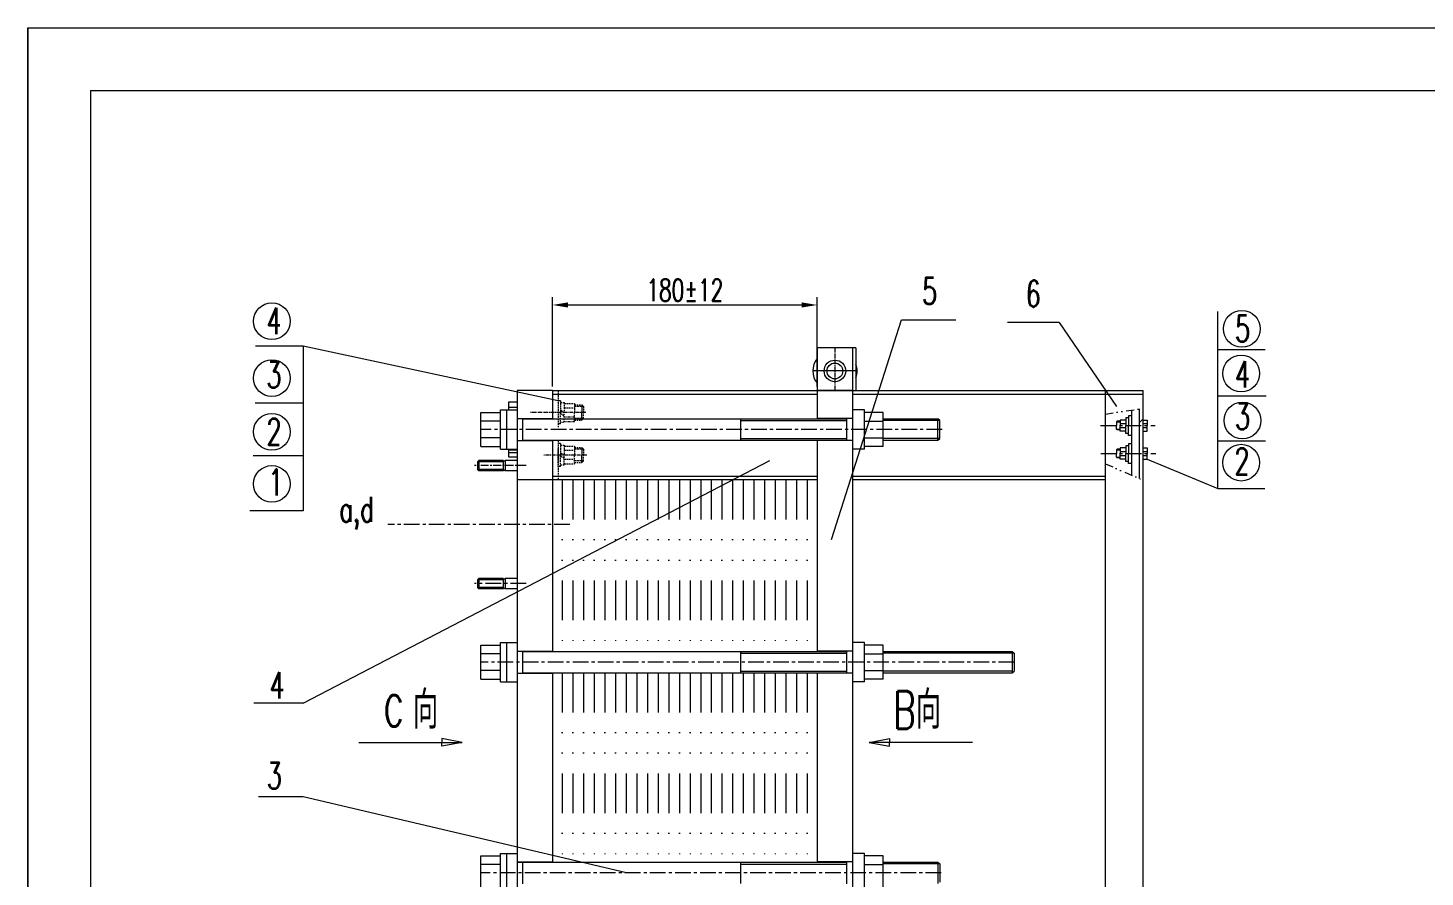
# Model space of a CAD drawing. Header units: millimetres. Extents: x -394 to 6212, y -2458 to 809.
# Drawn here: x 2647.7 to 2870.9, y -1651.7 to -1516.1 of the extents above; entities that cross this region are included whole.
import ezdxf

# ---------------------------------------------------------------- set-up
doc = ezdxf.new("R2010")
doc.units = ezdxf.units.MM
for name, pattern in [('CENTERX2', [4, 2.5, -0.5, 0.5, -0.5]), ('DIVIDE', [31.75, 12.7, -6.35, 0, -6.35, 0, -6.35]), ('HIDDEN', [0.375, 0.25, -0.125])]:
    doc.linetypes.add(name, pattern=pattern)
doc.layers.get('0').update_dxf_attribs({"lineweight": 18})
for name, color, linetype, lineweight, true_color in [('1', 1, 'Continuous', 18, 0xff0000), ('2', 2, 'Continuous', 18, 0xffff00), ('3', 3, 'CENTERX2', 18, 0x00ff00), ('3尺寸线', 2, 'Continuous', 18, 0xffff00), ('4', 4, 'DIVIDE', 18, 0x00ffff), ('5', 6, 'HIDDEN', 18, 0xff00ff)]:
    doc.layers.add(name, color=color, linetype=linetype, lineweight=lineweight, true_color=true_color)
doc.styles.add('HZ', font='txt.shx', dxfattribs={"width": 0.67, "bigfont": 'hztxt.shx'})
doc.styles.get("Standard").update_dxf_attribs({"font": 'txt.shx', "bigfont": 'gbcbig.shx'})
doc.styles.add('STYLE1', font='txt.shx', dxfattribs={"width": 0.67, "bigfont": 'hztxt.shx'})

msp = doc.modelspace()

# ---------------------------------------------------------------- hatches: boundary and pattern name
at = {"ltscale": 0.25}
h = msp.add_hatch(dxfattribs=at)
h.set_pattern_fill('ANSI31', color=256, scale=8.4, style=0)
h.set_pattern_definition([(45, (2525.19, -2369.497), (-18.8585, 18.8585), [])])
h.paths.add_polyline_path([(2825.8333, -1576.83705), (2825.20291, -1576.93208), (2825.20291, -1579.581), (2825.8333, -1579.581)], flags=0)
h.paths.add_polyline_path([(2825.8333, -1579.581), (2825.20291, -1579.581), (2825.20291, -1584.04938), (2825.8333, -1584.04938)], flags=0)
h.paths.add_polyline_path([(2825.8333, -1584.5592), (2825.20291, -1585.11824), (2825.20291, -1588.01799), (2825.8333, -1588.29015)], flags=0)

# ---------------------------------------------------------------- linework, layer by layer
for p, q in [((2731.5221, -1573.34925), (2731.5221, -1559.06539)), ((2773.79076, -1573.34925), (2773.79076, -1559.06539)), ((2734.0221, -1560.31539), (2771.29076, -1560.31539))]:
    msp.add_line(p, q)
at = {"lineweight": 0}
for p, q in [((2723.63438, -1585.35529), (2719.53056, -1585.35529)), ((2723.63438, -1586.60017), (2719.53056, -1586.60017)), ((2723.63438, -1604.21352), (2719.53056, -1604.21352)), ((2723.63438, -1605.4584), (2719.53056, -1605.4584))]:
    msp.add_line(p, q, dxfattribs=at)
for points in [[(2734.0221, -1559.89872), (2734.0221, -1560.73206), (2731.5221, -1560.31539)], [(2771.29076, -1559.89872), (2771.29076, -1560.73206), (2773.79076, -1560.31539)]]:
    msp.add_solid(points)
at = {"layer": '1'}
for p, q in [((2657.74256, -1526.0524), (2657.74256, -1926.0524)), ((2657.74256, -1526.0524), (3216.74256, -1526.0524)), ((2720.07821, -1582.95223), (2720.07821, -1577.47027)), ((2720.07821, -1577.47027), (2723.21593, -1577.47027)), ((2720.07821, -1577.47027), (2723.21593, -1577.47027)), ((2723.21593, -1583.3303), (2723.21593, -1577.0922)), ((2723.21593, -1577.0922), (2725.8521, -1577.0922)), ((2724.21049, -1583.3303), (2724.21049, -1577.0922)), ((2781.35109, -1577.0922), (2779.46076, -1577.0922)), ((2781.35109, -1583.3303), (2781.35109, -1577.0922)), ((2784.32836, -1577.47027), (2781.35109, -1577.47027)), ((2784.32836, -1582.95223), (2784.32836, -1577.47027)), ((2723.21593, -1578.88802), (2720.07821, -1578.88802)), ((2725.8521, -1578.46269), (2731.5221, -1578.46269)), ((2726.79726, -1581.95981), (2726.79726, -1578.46269)), ((2726.79726, -1578.50995), (2778.51559, -1578.50995)), ((2761.61849, -1581.91255), (2761.61849, -1578.50995)), ((2779.46076, -1578.46269), (2773.79076, -1578.46269)), ((2778.51559, -1581.95981), (2778.51559, -1578.46269)), ((2781.35109, -1578.88802), (2784.32836, -1578.88802)), ((2784.32836, -1578.50995), (2793.05413, -1578.50995)), ((2793.39433, -1578.76142), (2793.05413, -1578.50995)), ((2723.21593, -1581.53448), (2720.07821, -1581.53448)), ((2725.8521, -1581.95981), (2731.5221, -1581.95981)), ((2726.79726, -1581.91255), (2778.51559, -1581.91255)), ((2779.46076, -1581.95981), (2773.79076, -1581.95981)), ((2781.35109, -1581.53448), (2784.32836, -1581.53448)), ((2784.32836, -1581.91255), (2793.05413, -1581.91255)), ((2720.07821, -1582.95223), (2723.21593, -1582.95223)), ((2724.43435, -1583.3303), (2725.8521, -1583.3303)), ((2724.49372, -1583.8962), (2725.8521, -1583.8962)), ((2781.35109, -1583.3303), (2779.46076, -1583.3303)), ((2784.32836, -1582.95223), (2781.35109, -1582.95223)), ((2724.49372, -1584.59669), (2725.8521, -1584.59669)), ((2720.07821, -1620.12685), (2720.07821, -1614.64489)), ((2720.07821, -1614.64489), (2723.21593, -1614.64489)), ((2720.07821, -1614.64489), (2723.21593, -1614.64489)), ((2723.21593, -1620.50492), (2723.21593, -1614.26682)), ((2724.21049, -1620.50492), (2724.21049, -1614.26682)), ((2781.35109, -1614.26682), (2779.46076, -1614.26682)), ((2781.35109, -1620.50492), (2781.35109, -1614.26682)), ((2784.32836, -1614.64489), (2781.35109, -1614.64489)), ((2784.32836, -1620.12685), (2784.32836, -1614.64489)), ((2723.21593, -1616.06264), (2720.07821, -1616.06264)), ((2725.8521, -1615.63731), (2731.5221, -1615.63731)), ((2726.79726, -1619.13443), (2726.79726, -1615.63731)), ((2726.79726, -1615.68457), (2778.51559, -1615.68457)), ((2761.61849, -1619.08717), (2761.61849, -1615.68457)), ((2779.46076, -1615.63731), (2773.79076, -1615.63731)), ((2778.51559, -1619.13443), (2778.51559, -1615.63731)), ((2781.35109, -1616.06264), (2784.32836, -1616.06264)), ((2784.32836, -1615.68457), (2804.92237, -1615.68457)), ((2723.21593, -1618.7091), (2720.07821, -1618.7091)), ((2725.8521, -1619.13443), (2731.5221, -1619.13443)), ((2726.79726, -1619.08717), (2778.51559, -1619.08717)), ((2779.46076, -1619.13443), (2773.79076, -1619.13443)), ((2781.35109, -1618.7091), (2784.32836, -1618.7091)), ((2784.32836, -1619.08717), (2804.92237, -1619.08717)), ((2720.07821, -1620.12685), (2723.21593, -1620.12685)), ((2781.35109, -1620.50492), (2779.46076, -1620.50492)), ((2784.32836, -1620.12685), (2781.35109, -1620.12685)), ((2700.59063, -1630.20662), (2717.10213, -1630.20662)), ((2713.82713, -1629.58762), (2713.82713, -1630.20662)), ((2717.10213, -1630.20662), (2713.82713, -1629.58762)), ((2717.10213, -1630.20662), (2713.82713, -1630.82562)), ((2713.82713, -1630.82562), (2713.82713, -1630.20662)), ((2782.08671, -1630.20662), (2785.36171, -1629.58762)), ((2798.59821, -1630.20662), (2782.08671, -1630.20662)), ((2782.08671, -1630.20662), (2785.36171, -1630.82562)), ((2785.36171, -1629.58762), (2785.36171, -1630.20662)), ((2785.36171, -1630.82562), (2785.36171, -1630.20662)), ((2720.07821, -1648.31755), (2723.21593, -1648.31755)), ((2720.07821, -1648.31755), (2723.21593, -1648.31755)), ((2720.07821, -1653.79951), (2720.07821, -1648.31755)), ((2723.21593, -1654.17758), (2723.21593, -1647.93948)), ((2724.21049, -1654.17758), (2724.21049, -1647.93948)), ((2781.35109, -1647.93948), (2779.46076, -1647.93948)), ((2781.35109, -1654.17758), (2781.35109, -1647.93948)), ((2784.32836, -1648.31755), (2781.35109, -1648.31755)), ((2784.32836, -1653.79951), (2784.32836, -1648.31755)), ((2723.21593, -1649.7353), (2720.07821, -1649.7353)), ((2725.8521, -1649.30997), (2731.5221, -1649.30997)), ((2725.8521, -1649.35723), (2778.51559, -1649.35723)), ((2726.79726, -1652.80709), (2726.79726, -1649.30997)), ((2761.61849, -1652.75983), (2761.61849, -1649.35723)), ((2779.46076, -1649.30997), (2773.79076, -1649.30997)), ((2778.51559, -1652.80709), (2778.51559, -1649.30997)), ((2781.35109, -1649.7353), (2784.32836, -1649.7353)), ((2784.32836, -1649.35723), (2793.05413, -1649.35723))]:
    msp.add_line(p, q, dxfattribs=at)
at = {"layer": '1', "ltscale": 0.25}
for p, q in [((2779.9866, -1567.17025), (2773.79076, -1567.17025)), ((2773.79076, -1567.17025), (2773.79076, -1573.97425)), ((2779.46076, -1567.17025), (2779.46076, -1573.97425)), ((2779.9866, -1567.17025), (2779.9866, -1573.97425)), ((2725.8521, -1573.97425), (2725.8521, -1601.53045)), ((2731.5221, -1573.97425), (2725.8521, -1573.97425)), ((2731.5221, -1573.97425), (2731.5221, -1578.50995)), ((2731.5221, -1573.97425), (2825.8333, -1573.97425)), ((2731.5221, -1574.54125), (2773.79076, -1574.54125)), ((2773.79076, -1573.97425), (2773.79076, -1578.50995)), ((2779.46076, -1573.97425), (2773.79076, -1573.97425)), ((2779.46076, -1573.97425), (2779.46076, -1715.69905)), ((2779.46076, -1574.54125), (2825.8333, -1574.54125)), ((2819.8231, -1701.77605), (2819.8231, -1573.97425)), ((2825.8333, -1718.21905), (2825.8333, -1573.97425)), ((2724.49372, -1575.82985), (2724.49372, -1577.0922)), ((2725.8521, -1575.82985), (2724.49372, -1575.82985)), ((2724.49372, -1576.65975), (2725.8521, -1576.65975)), ((2725.8521, -1575.82985), (2725.8521, -1579.14944)), ((2725.8521, -1577.0922), (2725.8521, -1583.3303)), ((2779.46076, -1577.0922), (2779.46076, -1583.3303)), ((2823.98029, -1577.11638), (2823.98029, -1587.49014)), ((2825.20291, -1576.93208), (2825.20291, -1588.01799)), ((2793.05413, -1581.91255), (2793.05413, -1578.50995)), ((2793.39433, -1581.66107), (2793.39433, -1578.76142)), ((2821.58503, -1579.0056), (2821.70071, -1578.8712)), ((2821.58503, -1579.0056), (2821.58503, -1579.581)), ((2821.58503, -1580.1564), (2821.58503, -1579.581)), ((2822.19823, -1578.8712), (2821.70071, -1578.8712)), ((2822.19823, -1578.69396), (2822.19823, -1579.581)), ((2823.08023, -1578.69396), (2822.19823, -1578.69396)), ((2822.19823, -1579.27188), (2823.08023, -1579.27188)), ((2822.19823, -1580.46804), (2822.19823, -1579.581)), ((2823.08023, -1578.33276), (2823.08023, -1579.581)), ((2823.54097, -1578.33276), (2823.08023, -1578.33276)), ((2823.08023, -1580.82924), (2823.08023, -1579.581)), ((2823.54097, -1578.00978), (2823.54097, -1579.581)), ((2823.98029, -1578.00978), (2823.54097, -1578.00978)), ((2823.54097, -1581.15222), (2823.54097, -1579.581)), ((2825.8333, -1578.69396), (2826.49567, -1578.69396)), ((2825.8333, -1579.2744), (2826.49567, -1579.2744)), ((2826.49567, -1578.69396), (2826.49567, -1579.581)), ((2826.49567, -1580.46804), (2826.49567, -1579.581)), ((2731.5221, -1581.91255), (2731.5221, -1615.68457)), ((2731.5221, -1581.91255), (2731.5221, -1588.26265)), ((2773.79076, -1581.91255), (2773.79076, -1602.55758)), ((2793.05413, -1581.91255), (2793.39433, -1581.66107)), ((2821.58503, -1580.1564), (2821.70071, -1580.2908)), ((2822.19823, -1580.2908), (2821.70071, -1580.2908)), ((2822.19823, -1579.89012), (2823.08023, -1579.89012)), ((2823.08023, -1580.46804), (2822.19823, -1580.46804)), ((2823.54097, -1580.82924), (2823.08023, -1580.82924)), ((2823.98029, -1581.15222), (2823.54097, -1581.15222)), ((2825.8333, -1579.8876), (2826.49567, -1579.8876)), ((2825.8333, -1580.46804), (2826.49567, -1580.46804)), ((2723.21593, -1583.3303), (2724.51136, -1583.3303)), ((2724.49372, -1583.3303), (2724.49372, -1584.59669)), ((2724.49372, -1583.46375), (2725.8521, -1583.46375)), ((2821.58503, -1583.47398), (2821.70071, -1583.33958)), ((2821.58503, -1583.47398), (2821.58503, -1584.04938)), ((2821.58503, -1584.62478), (2821.58503, -1584.04938)), ((2822.19823, -1583.33958), (2821.70071, -1583.33958)), ((2823.08023, -1583.16234), (2822.19823, -1583.16234)), ((2822.19823, -1583.16234), (2822.19823, -1584.04938)), ((2822.19823, -1583.74026), (2823.08023, -1583.74026)), ((2822.19823, -1584.93642), (2822.19823, -1584.04938)), ((2823.54097, -1582.80114), (2823.08023, -1582.80114)), ((2823.08023, -1582.80114), (2823.08023, -1584.04938)), ((2823.08023, -1585.29762), (2823.08023, -1584.04938)), ((2823.98029, -1582.47816), (2823.54097, -1582.47816)), ((2823.54097, -1582.47816), (2823.54097, -1584.04938)), ((2823.54097, -1585.6206), (2823.54097, -1584.04938)), ((2825.8333, -1583.16234), (2826.49567, -1583.16234)), ((2825.8333, -1583.74278), (2826.49567, -1583.74278)), ((2826.49567, -1583.16234), (2826.49567, -1584.04938)), ((2826.49567, -1584.93642), (2826.49567, -1584.04938)), ((2821.58503, -1584.62478), (2821.70071, -1584.75918)), ((2822.19823, -1584.75918), (2821.70071, -1584.75918)), ((2822.19823, -1584.3585), (2823.08023, -1584.3585)), ((2823.08023, -1584.93642), (2822.19823, -1584.93642)), ((2823.54097, -1585.29762), (2823.08023, -1585.29762)), ((2823.98029, -1585.6206), (2823.54097, -1585.6206)), ((2825.8333, -1584.35598), (2826.49567, -1584.35598)), ((2825.8333, -1584.93642), (2826.49567, -1584.93642)), ((2773.79076, -1588.26265), (2725.8521, -1588.26265)), ((2773.79076, -1587.69565), (2731.5221, -1587.69565)), ((2819.8231, -1587.69565), (2779.46076, -1587.69565)), ((2819.8231, -1588.26265), (2779.46076, -1588.26265)), ((2725.8521, -1601.53045), (2725.8521, -1701.54925)), ((2773.79076, -1601.53045), (2773.79076, -1615.68457)), ((2723.21593, -1614.26682), (2725.8521, -1614.26682)), ((2779.46076, -1614.26682), (2779.46076, -1620.50492)), ((2804.92237, -1615.68457), (2805.26257, -1615.93604)), ((2804.92237, -1615.68457), (2804.92237, -1619.08717)), ((2805.26257, -1615.93604), (2805.26257, -1618.83569)), ((2805.26257, -1615.93604), (2805.26257, -1618.83569)), ((2731.5221, -1619.08717), (2731.5221, -1623.86995)), ((2731.5221, -1619.08717), (2731.5221, -1649.35723)), ((2773.79076, -1619.08717), (2773.79076, -1623.86995)), ((2773.79076, -1619.08717), (2773.79076, -1649.35723)), ((2804.92237, -1619.08717), (2805.26257, -1618.83569)), ((2723.21593, -1620.50492), (2725.8521, -1620.50492)), ((2723.21593, -1647.93948), (2725.8521, -1647.93948)), ((2779.46076, -1647.93948), (2779.46076, -1654.17758)), ((2793.05413, -1649.35723), (2793.05413, -1652.75983)), ((2793.05413, -1649.35723), (2793.39433, -1649.6087)), ((2793.39433, -1649.6087), (2793.39433, -1652.50835))]:
    msp.add_line(p, q, dxfattribs=at)
at = {"layer": '1', "lineweight": 0}
for p, q in [((2719.73804, -1585.14781), (2719.53056, -1585.35529)), ((2719.53056, -1585.35529), (2719.53056, -1586.60017)), ((2723.63767, -1585.14781), (2719.73804, -1585.14781)), ((2719.73804, -1585.14781), (2719.73804, -1586.80765)), ((2723.63438, -1585.14781), (2723.63438, -1586.80765)), ((2723.63767, -1585.67774), (2723.63438, -1585.67774)), ((2725.8521, -1585.14781), (2723.9451, -1585.14781)), ((2723.9456, -1585.14781), (2723.9456, -1586.80765)), ((2719.73804, -1586.80765), (2719.53056, -1586.60017)), ((2723.63767, -1586.80765), (2719.73804, -1586.80765)), ((2723.63767, -1586.80765), (2723.63438, -1586.80765)), ((2723.63767, -1586.80765), (2723.63438, -1586.80765)), ((2725.8521, -1586.80765), (2723.9451, -1586.80765)), ((2719.73804, -1604.00604), (2719.53056, -1604.21352)), ((2719.53056, -1604.21352), (2719.53056, -1605.4584)), ((2723.63767, -1604.00604), (2719.73804, -1604.00604)), ((2719.73804, -1604.00604), (2719.73804, -1605.66588)), ((2723.63438, -1604.00604), (2723.63438, -1605.66588)), ((2725.8521, -1604.00604), (2723.9451, -1604.00604)), ((2723.9456, -1604.00604), (2723.9456, -1605.66588)), ((2719.73804, -1605.66588), (2719.53056, -1605.4584)), ((2723.63767, -1605.66588), (2719.73804, -1605.66588)), ((2723.63767, -1604.53597), (2723.63438, -1604.53597)), ((2723.63767, -1605.66588), (2723.63438, -1605.66588)), ((2723.63767, -1605.66588), (2723.63438, -1605.66588)), ((2725.8521, -1605.66588), (2723.9451, -1605.66588))]:
    msp.add_line(p, q, dxfattribs=at)
at = {"layer": '1', "ltscale": 0.25}
for radius in [1.7241, 1.26276]:
    msp.add_circle((2776.62576, -1570.85575), radius, dxfattribs=at)
for centre, start, end in [((2776.20408, -1570.85575), 140.7028807, 219.2971193), ((2777.04744, -1570.85575), 340.4742855, 19.5257145)]:
    msp.add_arc(centre, 3.1185, start, end, dxfattribs=at)
at = {"layer": '1', "lineweight": 0}
for centre, start, end in [((2723.79139, -1585.03341), 216.6590614, 323.3409386), ((2723.79139, -1586.92206), 36.6590614, 143.3409386), ((2723.79139, -1603.89164), 216.6590614, 323.3409386), ((2723.79139, -1605.78029), 36.6590614, 143.3409386)]:
    msp.add_arc(centre, 0.19162, start, end, dxfattribs=at)
at = {"layer": '2'}
for p, q in [((2647.74256, -1516.0524), (2647.74256, -1936.0524)), ((2761.61849, -1578.7935), (2778.51559, -1578.7935)), ((2761.61849, -1581.629), (2778.51559, -1581.629)), ((2761.61849, -1615.96812), (2778.51559, -1615.96812)), ((2761.61849, -1618.80362), (2778.51559, -1618.80362)), ((2761.61849, -1649.64078), (2778.51559, -1649.64078))]:
    msp.add_line(p, q, dxfattribs=at)
at = {"layer": '2', "ltscale": 0.5}
for p, q in [((2837.76006, -1579.8851), (2837.76006, -1561.3782)), ((2776.07088, -1597.80858), (2787.23826, -1562.68524)), ((2787.23826, -1562.68524), (2795.92386, -1562.68524)), ((2812.46766, -1563.09852), (2804.19576, -1563.09852)), ((2812.46766, -1563.09852), (2821.62283, -1576.55028)), ((2691.68532, -1566.89826), (2684.06862, -1566.89826)), ((2732.4293, -1575.64736), (2691.68532, -1566.89826)), ((2691.68532, -1566.89826), (2691.68532, -1576.02864)), ((2837.76006, -1567.40814), (2845.36879, -1567.40814)), ((2837.76006, -1589.64169), (2837.76006, -1568.8248)), ((2837.76006, -1574.85474), (2845.49311, -1574.85474)), ((2691.68532, -1576.02864), (2684.05854, -1576.02864)), ((2691.68532, -1576.02864), (2691.68532, -1584.42696)), ((2837.76006, -1582.03424), (2837.76006, -1576.33146)), ((2837.76006, -1582.03424), (2845.39105, -1582.03424)), ((2691.68532, -1584.42696), (2683.72045, -1584.42696)), ((2691.68532, -1584.42696), (2691.68532, -1593.2226)), ((2691.68532, -1623.93678), (2766.23633, -1585.15314)), ((2826.49567, -1584.93642), (2837.76006, -1589.64169)), ((2837.76006, -1589.64169), (2845.27681, -1589.64169)), ((2691.68532, -1593.2226), (2683.20385, -1593.2226)), ((2691.68532, -1623.93678), (2683.82712, -1623.93678)), ((2691.68532, -1638.91398), (2684.56885, -1638.91398)), ((2743.31593, -1651.05853), (2691.68532, -1638.91398))]:
    msp.add_line(p, q, dxfattribs=at)
at = {"layer": '2', "ltscale": 0.25}
for p, q in [((2780.16594, -1570.85575), (2773.08558, -1570.85575)), ((2736.39109, -1578.50995), (2736.47681, -1578.42787)), ((2793.39433, -1578.76142), (2784.32836, -1578.76142)), ((2821.58503, -1579.0056), (2822.19823, -1579.0056)), ((2793.39433, -1581.66107), (2784.32836, -1581.66107)), ((2821.58503, -1580.1564), (2822.19823, -1580.1564)), ((2821.58503, -1583.47398), (2822.19823, -1583.47398)), ((2821.58503, -1584.62478), (2822.19823, -1584.62478)), ((2805.26257, -1615.93604), (2784.32836, -1615.93604)), ((2804.92237, -1618.83569), (2784.32836, -1618.83569)), ((2793.39433, -1649.6087), (2784.32836, -1649.6087))]:
    msp.add_line(p, q, dxfattribs=at)
at = {"layer": '2', "ltscale": 0.5}
for centre in [(2686.70916, -1562.91414), (2841.62407, -1564.12752), (2841.51529, -1571.26206), (2686.70916, -1571.99748), (2841.71185, -1578.77754), (2686.70916, -1580.57808), (2841.51529, -1585.50889), (2686.70916, -1588.90836)]:
    msp.add_circle(centre, 2.9337, dxfattribs=at)
at = {"layer": '3', "ltscale": 0.25}
for p, q in [((2776.62576, -1567.17025), (2776.62576, -1573.97425)), ((2736.84026, -1577.48965), (2728.01035, -1577.48965)), ((2737.01667, -1584.29365), (2730.13046, -1584.29365))]:
    msp.add_line(p, q, dxfattribs=at)
at = {"layer": '3'}
for p, q in [((2819.06251, -1579.581), (2827.77835, -1579.581)), ((2793.74743, -1580.21125), (2720.07821, -1580.21125)), ((2819.08267, -1584.04938), (2827.86067, -1584.04938)), ((2734.28869, -1595.40685), (2705.22532, -1595.40685)), ((2805.26257, -1617.38587), (2720.07821, -1617.38587)), ((2793.59119, -1651.05853), (2720.07821, -1651.05853))]:
    msp.add_line(p, q, dxfattribs=at)
at = {"layer": '3', "lineweight": 0, "ltscale": 0.5}
msp.add_line((2727.31173, -1585.97773), (2719.05572, -1585.97773), dxfattribs=at)
at = {"layer": '3', "lineweight": 0}
msp.add_line((2727.31173, -1604.83596), (2719.05572, -1604.83596), dxfattribs=at)
at = {"layer": '3尺寸线'}
msp.add_lwpolyline([(3241.74256, -1936.0524), (2647.74256, -1936.0524), (2647.74256, -1516.0524), (3241.74256, -1516.0524)], close=True, dxfattribs=at)
at = {"layer": '4', "ltscale": 0.1}
for p, q in [((2819.8231, -1577.74304), (2825.8333, -1576.83705)), ((2819.8231, -1585.69533), (2825.8333, -1588.29015))]:
    msp.add_line(p, q, dxfattribs=at)
at = {"layer": '4', "ltscale": 0.5}
for p, q in [((2733.07375, -1588.26265), (2733.07375, -1615.68457)), ((2734.77475, -1588.26265), (2734.77475, -1615.68457)), ((2736.47575, -1588.26265), (2736.47575, -1615.68457)), ((2738.17675, -1588.26265), (2738.17675, -1615.68457)), ((2739.87775, -1588.26265), (2739.87775, -1615.68457)), ((2741.57875, -1588.26265), (2741.57875, -1615.68457)), ((2743.27975, -1588.26265), (2743.27975, -1615.68457)), ((2744.98075, -1588.26265), (2744.98075, -1615.68457)), ((2746.68175, -1588.26265), (2746.68175, -1615.68457)), ((2748.38275, -1588.26265), (2748.38275, -1615.68457)), ((2750.08375, -1588.26265), (2750.08375, -1615.68457)), ((2751.78475, -1588.26265), (2751.78475, -1615.68457)), ((2753.48575, -1588.26265), (2753.48575, -1615.68457)), ((2755.18675, -1588.26265), (2755.18675, -1615.68457)), ((2756.88775, -1588.26265), (2756.88775, -1615.68457)), ((2758.58875, -1588.26265), (2758.58875, -1615.68457)), ((2760.28975, -1588.26265), (2760.28975, -1615.68457)), ((2761.99075, -1588.26265), (2761.99075, -1615.68457)), ((2763.69175, -1588.26265), (2763.69175, -1615.68457)), ((2765.39275, -1588.26265), (2765.39275, -1615.68457)), ((2767.09375, -1588.26265), (2767.09375, -1615.68457)), ((2768.79475, -1588.26265), (2768.79475, -1615.68457)), ((2770.49575, -1588.26265), (2770.49575, -1615.68457)), ((2772.19675, -1588.26265), (2772.19675, -1615.68457)), ((2733.07375, -1619.08717), (2733.07375, -1649.35723)), ((2734.77475, -1619.08717), (2734.77475, -1649.35723)), ((2736.47575, -1619.08717), (2736.47575, -1649.35723)), ((2738.17675, -1619.08717), (2738.17675, -1649.35723)), ((2739.87775, -1619.08717), (2739.87775, -1649.35723)), ((2741.57875, -1619.08717), (2741.57875, -1649.35723)), ((2743.27975, -1619.08717), (2743.27975, -1649.35723)), ((2744.98075, -1619.08717), (2744.98075, -1649.35723)), ((2746.68175, -1619.08717), (2746.68175, -1649.35723)), ((2748.38275, -1619.08717), (2748.38275, -1649.35723)), ((2750.08375, -1619.08717), (2750.08375, -1649.35723)), ((2751.78475, -1619.08717), (2751.78475, -1649.35723)), ((2753.48575, -1619.08717), (2753.48575, -1649.35723)), ((2755.18675, -1619.08717), (2755.18675, -1649.35723)), ((2756.88775, -1619.08717), (2756.88775, -1649.35723)), ((2758.58875, -1619.08717), (2758.58875, -1649.35723)), ((2760.28975, -1619.08717), (2760.28975, -1649.35723)), ((2761.99075, -1619.08717), (2761.99075, -1649.35723)), ((2763.69175, -1619.08717), (2763.69175, -1649.35723)), ((2765.39275, -1619.08717), (2765.39275, -1649.35723)), ((2767.09375, -1619.08717), (2767.09375, -1649.35723)), ((2768.79475, -1619.08717), (2768.79475, -1649.35723)), ((2770.49575, -1619.08717), (2770.49575, -1649.35723)), ((2772.19675, -1619.08717), (2772.19675, -1649.35723))]:
    msp.add_line(p, q, dxfattribs=at)
at = {"layer": '5'}
for p, q in [((2732.4293, -1573.97425), (2732.4293, -1579.81373)), ((2732.78576, -1575.64736), (2732.4293, -1575.64736)), ((2732.78576, -1575.64736), (2732.78576, -1577.48965)), ((2732.78576, -1575.91902), (2733.40477, -1575.91902)), ((2733.40477, -1577.48965), (2732.78576, -1577.16321)), ((2732.78576, -1579.33194), (2732.78576, -1577.48965)), ((2733.40477, -1575.91902), (2733.40477, -1577.48965)), ((2733.40477, -1576.07148), (2735.01923, -1576.07148)), ((2733.40477, -1576.7271), (2735.01923, -1576.7271)), ((2733.40477, -1579.06027), (2733.40477, -1577.48965)), ((2735.01923, -1576.07148), (2735.01923, -1577.48965)), ((2735.01923, -1576.28458), (2736.19816, -1576.28458)), ((2736.47681, -1576.55143), (2735.01923, -1576.55143)), ((2736.47681, -1576.55143), (2735.01923, -1576.55143)), ((2735.01923, -1578.90781), (2735.01923, -1577.48965)), ((2736.19816, -1576.28458), (2736.19816, -1577.48965)), ((2736.19816, -1576.28458), (2736.47681, -1576.55143)), ((2736.19816, -1576.46935), (2736.19816, -1577.48965)), ((2736.19816, -1578.50995), (2736.19816, -1577.48965)), ((2736.19816, -1578.69472), (2736.19816, -1577.48965)), ((2736.39109, -1576.46935), (2736.47681, -1576.55143)), ((2736.47681, -1576.55143), (2736.47681, -1577.48965)), ((2736.47681, -1576.55143), (2736.47681, -1577.48965)), ((2736.47681, -1578.42787), (2736.47681, -1577.48965)), ((2736.47681, -1578.42787), (2736.47681, -1577.48965)), ((2732.78576, -1579.33194), (2732.4293, -1579.33194)), ((2732.78576, -1577.66878), (2733.40477, -1577.97984)), ((2736.47681, -1578.42787), (2735.01923, -1578.42787)), ((2735.01923, -1578.69472), (2736.19816, -1578.69472)), ((2736.19816, -1578.69472), (2736.47681, -1578.42787)), ((2732.4293, -1581.91255), (2732.4293, -1588.26265)), ((2732.78576, -1582.45136), (2732.4293, -1582.45136)), ((2732.78576, -1582.45136), (2732.78576, -1584.29365)), ((2732.78576, -1582.72302), (2733.40477, -1582.72302)), ((2733.40477, -1582.87548), (2735.01923, -1582.87548)), ((2733.40477, -1583.5311), (2735.01923, -1583.5311)), ((2735.01923, -1582.87548), (2735.01923, -1584.29365)), ((2735.01923, -1583.08858), (2736.19816, -1583.08858)), ((2736.47681, -1583.35543), (2735.01923, -1583.35543)), ((2736.47681, -1583.35543), (2735.01923, -1583.35543)), ((2736.19816, -1583.08858), (2736.19816, -1584.29365)), ((2736.19816, -1583.08858), (2736.47681, -1583.35543)), ((2736.19816, -1583.27335), (2736.19816, -1584.29365)), ((2736.39109, -1583.27335), (2736.47681, -1583.35543)), ((2736.47681, -1583.35543), (2736.47681, -1584.29365)), ((2736.47681, -1583.35543), (2736.47681, -1584.29365)), ((2732.78576, -1586.13594), (2732.4293, -1586.13594)), ((2732.78576, -1586.13594), (2732.78576, -1584.29365)), ((2732.78576, -1584.47278), (2733.40477, -1584.78384)), ((2732.78576, -1585.86427), (2733.40477, -1585.86427)), ((2733.40477, -1585.86427), (2733.40477, -1584.29365)), ((2733.40477, -1584.96834), (2735.01923, -1584.96834)), ((2733.40477, -1585.71181), (2735.01923, -1585.71181)), ((2735.01923, -1585.71181), (2735.01923, -1584.29365)), ((2736.47681, -1585.23187), (2735.01923, -1585.23187)), ((2736.47681, -1585.23187), (2735.01923, -1585.23187)), ((2735.01923, -1585.49872), (2736.19816, -1585.49872)), ((2736.19816, -1585.31395), (2736.19816, -1584.29365)), ((2736.19816, -1585.49872), (2736.19816, -1584.29365)), ((2736.19816, -1585.49872), (2736.47681, -1585.23187)), ((2736.39109, -1585.31395), (2736.47681, -1585.23187)), ((2736.47681, -1585.23187), (2736.47681, -1584.29365)), ((2736.47681, -1585.23187), (2736.47681, -1584.29365))]:
    msp.add_line(p, q, dxfattribs=at)
at = {"layer": '5', "ltscale": 0.25}
for p, q in [((2732.78576, -1579.06027), (2733.40477, -1579.06027)), ((2733.40477, -1578.16434), (2735.01923, -1578.16434)), ((2733.40477, -1578.90781), (2735.01923, -1578.90781)), ((2733.40477, -1584.29365), (2732.78576, -1583.96721)), ((2733.40477, -1582.72302), (2733.40477, -1584.29365))]:
    msp.add_line(p, q, dxfattribs=at)
at = {"layer": '5', "linetype": 'HIDDEN', "ltscale": 0.25}
for p, q in [((2732.4293, -1582.45136), (2732.4293, -1585.26669)), ((2732.4293, -1586.13594), (2732.4293, -1583.32061))]:
    msp.add_line(p, q, dxfattribs=at)

# ---------------------------------------------------------------- texts
at = {"insert": (2752.65643, -1557.94039), "char_height": 3.5, "attachment_point": 5, "style": 'HZ'}
msp.add_mtext('180%%P12', dxfattribs=at)
at = {"layer": '2', "ltscale": 0.5, "char_height": 4.2, "width": 4.02, "attachment_point": 7}
for s, insert in [('\\T1;{\\W0.67;5}', (2790.54702, -1560.20598)), ('\\T1;{\\W0.67;6}', (2807.09082, -1560.61926)), ('\\T1;{\\W0.67;4}', (2685.828, -1564.96206)), ('\\T1;{\\W0.67;5}', (2840.52913, -1566.18007)), ('\\T1;{\\W0.67;3}', (2685.828, -1573.54266)), ('\\T1;{\\W0.67;4}', (2840.53207, -1573.50236)), ('\\T1;{\\W0.67;3}', (2840.53207, -1580.20178)), ('\\T1;{\\W0.67;2}', (2685.828, -1582.6785)), ('\\T1;{\\W0.67;2}', (2840.43001, -1587.38127)), ('\\T1;{\\W0.67;1}', (2686.0968, -1590.7341)), ('\\T1;{\\W0.67;4}', (2686.30848, -1623.19716)), ('\\T1;{\\W0.67;3}', (2685.8952, -1637.61744))]:
    msp.add_mtext(s, dxfattribs=dict(at, insert=insert))
at = {"layer": '2', "attachment_point": 7}
for s, insert, char_height, width, style in [('\\T1;a,d', (2697.46879, -1596.18827), 4, 15.6014286, 'STYLE1'), ('\\T1;向', (2709.22878, -1628.01783), 6, 6.03, 'HZ'), ('\\T1;B向', (2785.94006, -1628.01783), 6, 12.06, 'HZ'), ('\\T1;C', (2704.64601, -1627.66073), 5, 5.025, 'HZ')]:
    msp.add_mtext(s, dxfattribs=dict(at, insert=insert, char_height=char_height, width=width, style=style))

doc.saveas('drawing.dxf')
